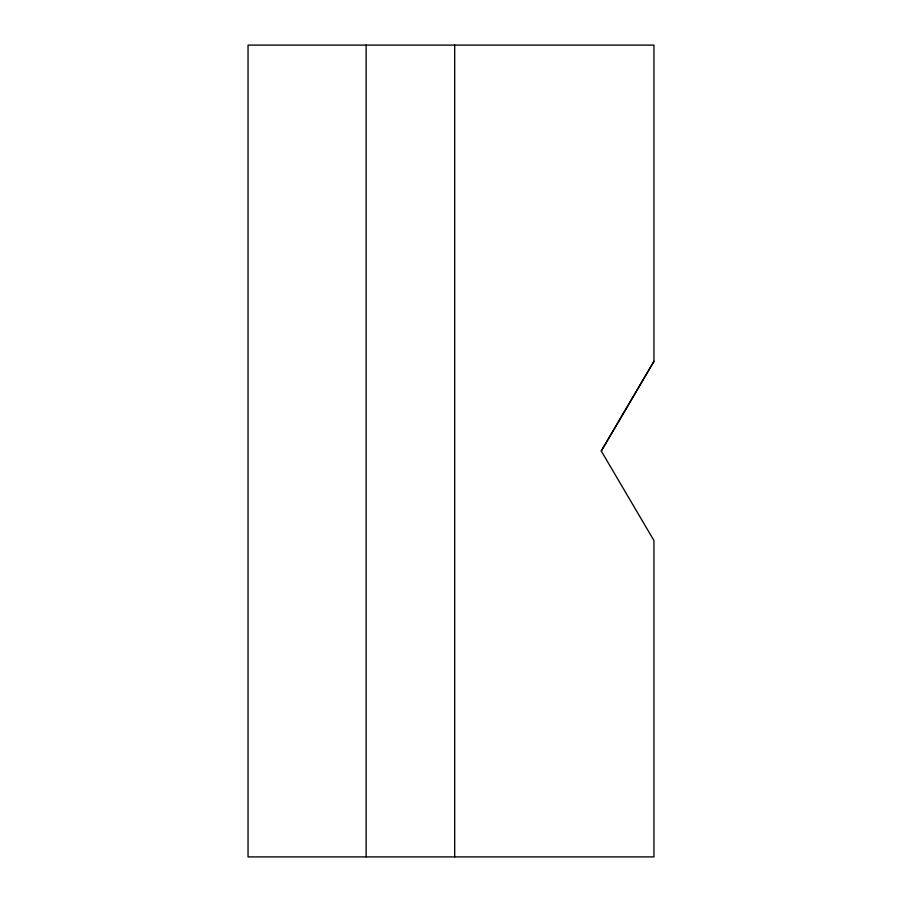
<?xml version="1.0" encoding="UTF-8"?>
<svg xmlns="http://www.w3.org/2000/svg" width="902" height="902" viewBox="0 0 902 902"><rect width="100%" height="100%" fill="white"/><g stroke="black" fill="none" stroke-linecap="round" stroke-linejoin="round"><path stroke-width="1.35" d="M601.262 451L653.95 361.443L653.95 45.1L248.05 45.1L248.05 856.9L653.95 856.9L653.95 540.557L601.262 451L653.95 361.274M454.687 45.1L454.687 856.9M366.133 45.1L366.133 856.9"/></g></svg>
